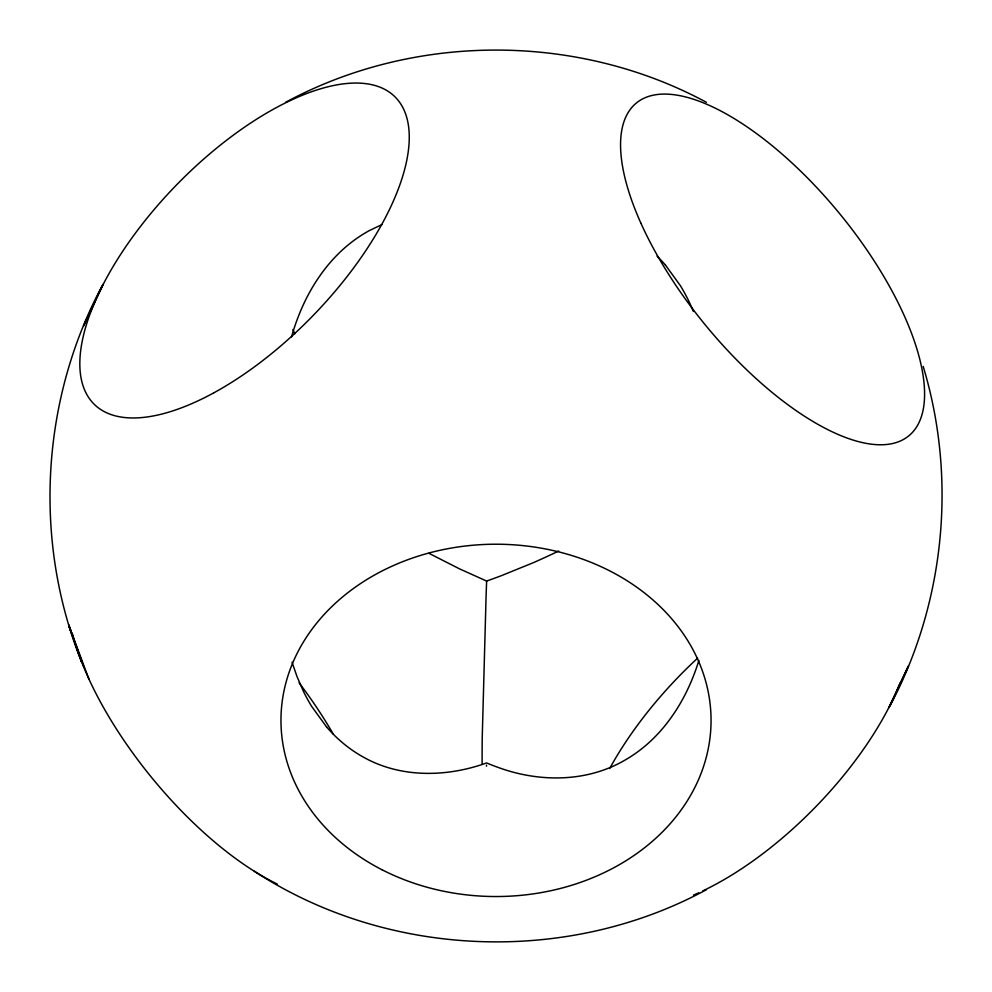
<?xml version="1.0" encoding="UTF-8"?>
<svg xmlns="http://www.w3.org/2000/svg" width="992" height="992" viewBox="0 0 992 992"><rect width="100%" height="100%" fill="white"/><g stroke="black" fill="none" stroke-linecap="round" stroke-linejoin="round"><path stroke-width="1.49" d="M291.524 336.883C300.526 305.052 316.448 274.61 340.578 251.633A152.136 135.383 -85.2 0 1 369.061 230.727L381.982 224.552M698.901 660.424C689.7 690.296 674.188 718.679 651.422 740.367A152.136 135.383 -85.2 0 1 622.939 761.273C584.896 782.601 538.011 782.155 497.798 767.3A260.636 231.942 -85.2 0 1 486.626 762.935C447.032 777.195 401.066 778.261 363.618 757.256A152.954 132.457 89.5 0 1 326.517 726.876M95.294 300.923L83.576 325.996L103.292 284.158M896.706 691.077L908.424 666.004L888.708 707.842M102.312 285.572C40.858 400.16 33.021 541.297 81.617 661.924L68.82 624.96L75.727 645.346M889.688 706.428C944.855 603.148 957.131 478.479 923.18 366.42M285.572 102.312C414.619 32.674 577.381 32.674 706.428 102.312M706.428 889.688C566.73 965.427 387.426 958.247 254.386 871.286M428.978 553.325L459.556 568.875L486.613 581.052A257.102 69.043 -28.2 0 0 501.58 575.596L532.406 563.072A204.749 54.982 -28.2 0 0 548.154 556.004A178.436 47.914 -28.2 0 0 558.707 550.994M665.471 265.124L680.4 285.696A171.542 148.564 89.5 0 1 690.085 303.862L693.408 311.463M326.529 726.876L311.6 706.304A170.302 147.473 89.5 0 1 303.688 691.87L297.042 676.668L292.032 662.172M88.995 679.235L68.82 625.58L83.576 666.016M486.564 765.154A280.897 7.018 -87.9 0 1 486.464 766.184M486.626 581.076A299.435 7.242 -88 0 0 486.117 595.2L482.236 737.54A146.692 3.67 -88 0 0 482.149 764.348M657.076 256.147A152.954 132.457 89.5 0 1 665.483 265.124M277.227 884.046A215.053 87.222 50.7 0 1 72.441 633.913M299.1 682.843A215.053 87.222 50.7 0 1 333.238 734.068M900.104 682.93A215.053 94.488 -45.7 0 1 702.77 890.903M698.74 892.788A215.053 94.488 -45.7 0 1 693.433 895.131M609.671 768.552A215.053 94.488 -45.7 0 1 697.624 658.155M294.76 333.734A215.053 176.167 0 0 1 292.9 329.53M640.906 223.188A215.053 87.222 50.7 0 0 904.295 438.972A215.053 87.222 50.7 0 0 772.632 146.084A215.053 87.222 50.7 0 0 640.906 223.188M213.652 392.919A215.053 94.488 -45.7 0 0 400.136 103.044A215.053 94.488 -45.7 0 0 119.858 255.626A215.053 94.488 -45.7 0 0 213.652 392.919M382.242 869.872A215.053 176.167 0 0 0 710.929 726.318A215.053 176.167 0 0 0 394.828 564.932A215.053 176.167 0 0 0 382.242 869.872"/></g></svg>
